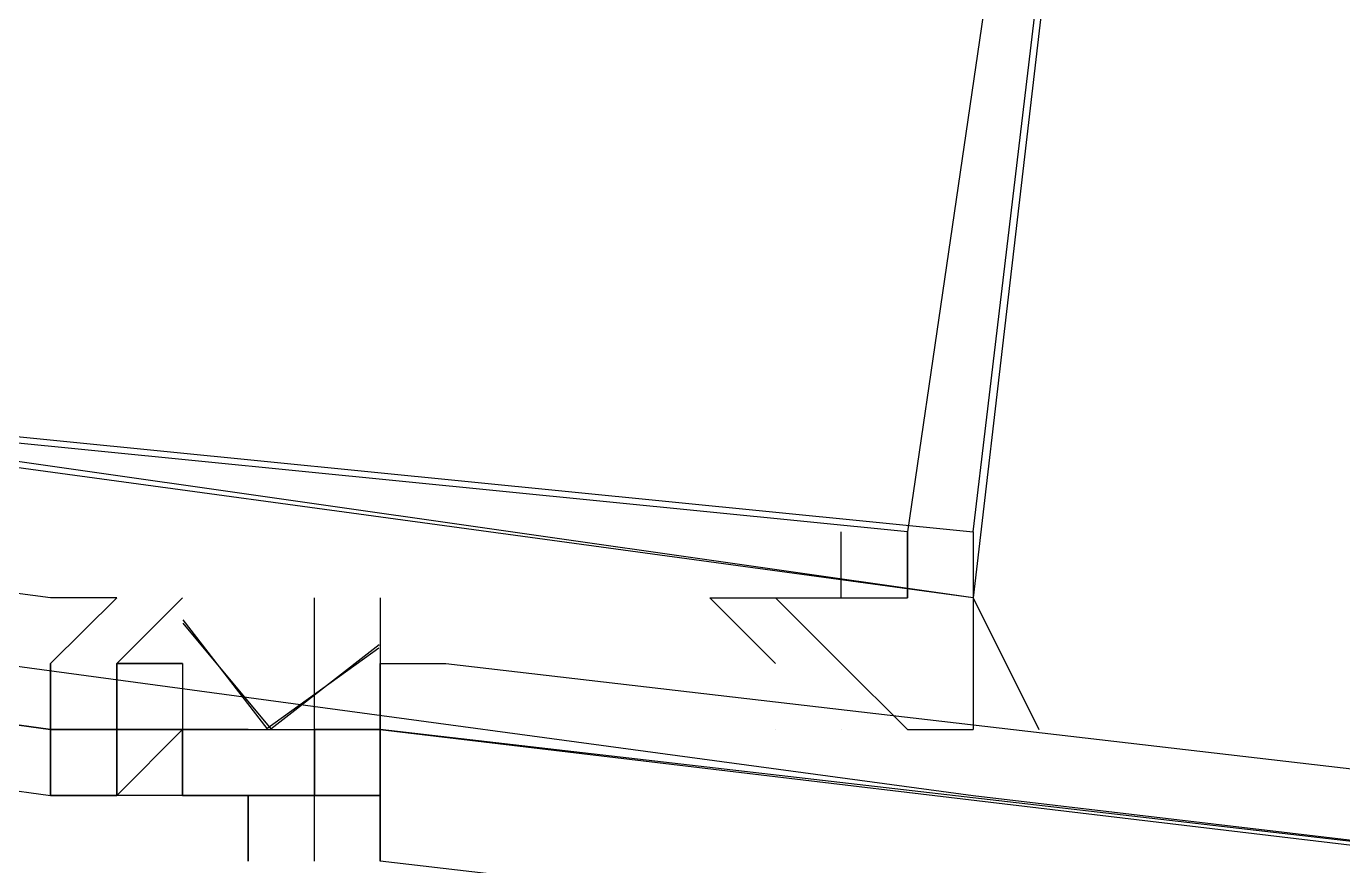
# Model space of a CAD drawing. Header units: feet. Extents: x -84 to 198, y -22 to 181.
# Drawn here: x 52.0084 to 52.2748, y 16.7902 to 16.9601 of the extents above; entities that cross this region are included whole.
import ezdxf

# ---------------------------------------------------------------- set-up
doc = ezdxf.new("R2010")
doc.units = ezdxf.units.FT
doc.layers.add('A-LINEA', color=7, linetype='CONTINUOUS')

msp = doc.modelspace()

# ---------------------------------------------------------------- linework, layer by layer
at = {"layer": 'A-LINEA'}
for p, q in [((52.0267, 16.8444), (52.0267, 16.8444)), ((52.0267, 16.8444), (52.0267, 16.8444)), ((52.0267, 16.8444), (52.0267, 16.8444)), ((52.0267, 16.8444), (52.0267, 16.8444)), ((52.0267, 16.8444), (52.0267, 16.8444)), ((52.0267, 16.8444), (52.0267, 16.8444)), ((52.0267, 16.8444), (52.0267, 16.8444)), ((52.0267, 16.8444), (52.0267, 16.8444)), ((52.0267, 16.8444), (52.0267, 16.8444)), ((52.0267, 16.8444), (52.0267, 16.8444)), ((52.08, 16.8444), (52.08, 16.8444)), ((52.08, 16.8444), (52.08, 16.8444)), ((52.1867, 16.8444), (52.1867, 16.8444)), ((52.1867, 16.8444), (52.1867, 16.8444)), ((52.0133, 16.8311), (52.0133, 16.8311)), ((52.0133, 16.8311), (52.0133, 16.8311)), ((52.0267, 16.8311), (52.0267, 16.8311)), ((52.0267, 16.8311), (52.0267, 16.8178)), ((52.0267, 16.8311), (52.0267, 16.8311)), ((52.0267, 16.8311), (52.0267, 16.8311)), ((52.0267, 16.8311), (52.0267, 16.8311)), ((52.0267, 16.8311), (52.0267, 16.8311)), ((52.0267, 16.8311), (52.0267, 16.8311)), ((52.0267, 16.8311), (52.0267, 16.8311)), ((52.0267, 16.8311), (52.0267, 16.8311)), ((52.0267, 16.8311), (52.0267, 16.8311)), ((52.0267, 16.8311), (52.0267, 16.8311)), ((52.0267, 16.8311), (52.0267, 16.8311)), ((52.0267, 16.8311), (52.0267, 16.8311)), ((52.0267, 16.8178), (52.0267, 16.8311)), ((52.0267, 16.8311), (52.04, 16.8311)), ((52.0267, 16.8311), (52.04, 16.8311)), ((52.0267, 16.8311), (52.04, 16.8311)), ((52.04, 16.8311), (52.0267, 16.8311)), ((52.0267, 16.8311), (52.0267, 16.8311)), ((52.0267, 16.8311), (52.0267, 16.8178)), ((52.0267, 16.8311), (52.0267, 16.8311)), ((52.0267, 16.8311), (52.0267, 16.8311)), ((52.0267, 16.8311), (52.0267, 16.8311)), ((52.0267, 16.8311), (52.0267, 16.8311)), ((52.0267, 16.8311), (52.0267, 16.8311)), ((52.0267, 16.8311), (52.0267, 16.8311)), ((52.0267, 16.8311), (52.0267, 16.8311)), ((52.0267, 16.8311), (52.0267, 16.8311)), ((52.0267, 16.8311), (52.0267, 16.8311)), ((52.0267, 16.8311), (52.0267, 16.8311)), ((52.0267, 16.8311), (52.0267, 16.8311)), ((52.0267, 16.8178), (52.0267, 16.8311)), ((52.0267, 16.8311), (52.04, 16.8311)), ((52.0267, 16.8311), (52.04, 16.8311)), ((52.0267, 16.8311), (52.04, 16.8311)), ((52.04, 16.8311), (52.0267, 16.8311)), ((52.04, 16.8311), (52.04, 16.8178)), ((52.04, 16.8311), (52.04, 16.8311)), ((52.04, 16.8311), (52.04, 16.8311)), ((52.04, 16.8311), (52.04, 16.8311)), ((52.04, 16.8311), (52.04, 16.8311)), ((52.04, 16.8311), (52.04, 16.8311)), ((52.04, 16.8311), (52.04, 16.8311)), ((52.04, 16.8311), (52.04, 16.8178)), ((52.04, 16.8311), (52.04, 16.8311)), ((52.04, 16.8311), (52.04, 16.8311)), ((52.04, 16.8311), (52.04, 16.8311)), ((52.04, 16.8311), (52.04, 16.8311)), ((52.04, 16.8311), (52.04, 16.8311)), ((52.04, 16.8311), (52.04, 16.8311)), ((52.04, 16.8311), (52.04, 16.8311)), ((52.04, 16.8311), (52.04, 16.8178)), ((52.04, 16.8311), (52.04, 16.8311)), ((52.04, 16.8311), (52.04, 16.8311)), ((52.04, 16.8311), (52.04, 16.8311)), ((52.04, 16.8311), (52.04, 16.8311)), ((52.04, 16.8311), (52.04, 16.8311)), ((52.04, 16.8311), (52.04, 16.8311)), ((52.04, 16.8311), (52.04, 16.8178)), ((52.04, 16.8311), (52.04, 16.8311)), ((52.04, 16.8311), (52.04, 16.8311)), ((52.04, 16.8311), (52.04, 16.8311)), ((52.04, 16.8311), (52.04, 16.8311)), ((52.04, 16.8311), (52.04, 16.8311)), ((52.04, 16.8311), (52.04, 16.8311)), ((52.04, 16.8311), (52.04, 16.8311)), ((52.0667, 16.8311), (52.0667, 16.8311)), ((52.0667, 16.8311), (52.0667, 16.8311)), ((52.0667, 16.8311), (52.0667, 16.8311)), ((52.0667, 16.8311), (52.0667, 16.8311)), ((52.0667, 16.8311), (52.0667, 16.8311)), ((52.0667, 16.8311), (52.0667, 16.8311)), ((52.0667, 16.8311), (52.0667, 16.8311)), ((52.0667, 16.8311), (52.0667, 16.8311)), ((52.0667, 16.8311), (52.0667, 16.8311)), ((52.0667, 16.8311), (52.0667, 16.8311)), ((52.0667, 16.8311), (52.0667, 16.8311)), ((52.0667, 16.8311), (52.0667, 16.8311)), ((52.0667, 16.8311), (52.0667, 16.8311)), ((52.0667, 16.8311), (52.0667, 16.8311)), ((52.0667, 16.8311), (52.0667, 16.8311)), ((52.0667, 16.8311), (52.0667, 16.8311)), ((52.0667, 16.8311), (52.0667, 16.8311)), ((52.0667, 16.8311), (52.0667, 16.8311)), ((52.0667, 16.8311), (52.0667, 16.8311)), ((52.0667, 16.8311), (52.0667, 16.8311)), ((52.0667, 16.8311), (52.0667, 16.8311)), ((52.0667, 16.8311), (52.0667, 16.8311)), ((52.0667, 16.8311), (52.0667, 16.8311)), ((52.0667, 16.8311), (52.0667, 16.8311)), ((52.0667, 16.8311), (52.0667, 16.8311)), ((52.0667, 16.8311), (52.0667, 16.8311)), ((52.0667, 16.8311), (52.0667, 16.8311)), ((52.0667, 16.8311), (52.0667, 16.8311)), ((52.08, 16.8311), (52.08, 16.8311)), ((52.08, 16.8311), (52.08, 16.8311)), ((52.08, 16.8311), (52.08, 16.8311)), ((52.08, 16.8311), (52.08, 16.8311)), ((52.08, 16.8311), (52.08, 16.8311)), ((52.08, 16.8311), (52.08, 16.8311)), ((52.08, 16.8311), (52.08, 16.8311)), ((52.08, 16.8311), (52.08, 16.8311)), ((52.08, 16.8311), (52.08, 16.8311)), ((52.08, 16.8311), (52.08, 16.8311)), ((52.08, 16.8311), (52.08, 16.8311)), ((52.08, 16.8311), (52.08, 16.8311)), ((52.08, 16.8311), (52.08, 16.8311)), ((52.08, 16.8311), (52.08, 16.8311)), ((52.08, 16.8311), (52.08, 16.8311)), ((52.08, 16.8311), (52.08, 16.8311)), ((52.08, 16.8311), (52.08, 16.8311)), ((52.08, 16.8311), (52.08, 16.8311)), ((52.08, 16.8311), (52.08, 16.8311)), ((52.08, 16.8311), (52.08, 16.8311)), ((52.08, 16.8311), (52.08, 16.8311)), ((52.08, 16.8311), (52.08, 16.8311)), ((52.0267, 16.8178), (52.0133, 16.8178)), ((52.0133, 16.8178), (52.0133, 16.8178)), ((52.0133, 16.8178), (52.0133, 16.8178)), ((52.0133, 16.8178), (52.0133, 16.8044)), ((52.0133, 16.8044), (52.0133, 16.8178)), ((52.0133, 16.8178), (52.0133, 16.8178)), ((52.0267, 16.8178), (52.0133, 16.8178)), ((52.0133, 16.8178), (52.0133, 16.8178)), ((52.0133, 16.8178), (52.0133, 16.8178)), ((52.0133, 16.8178), (52.0133, 16.8044)), ((52.0133, 16.8044), (52.0133, 16.8178)), ((52.0133, 16.8178), (52.0133, 16.8178)), ((52.0267, 16.8178), (52.0267, 16.8178)), ((52.04, 16.8178), (52.0267, 16.8178)), ((52.0267, 16.8178), (52.0267, 16.8178)), ((52.0267, 16.8178), (52.0267, 16.8178)), ((52.0267, 16.8178), (52.0267, 16.8178)), ((52.0267, 16.8178), (52.04, 16.8178)), ((52.0267, 16.8178), (52.0267, 16.8178)), ((52.04, 16.8178), (52.0267, 16.8178)), ((52.0267, 16.8178), (52.0267, 16.8178)), ((52.0267, 16.8178), (52.0267, 16.8178)), ((52.0267, 16.8178), (52.0267, 16.8044)), ((52.0267, 16.8178), (52.0267, 16.8178)), ((52.0267, 16.8178), (52.0267, 16.8178)), ((52.0267, 16.8178), (52.0267, 16.8044)), ((52.0267, 16.8178), (52.0267, 16.8178)), ((52.0267, 16.8178), (52.0267, 16.8178)), ((52.0267, 16.8178), (52.0267, 16.8178)), ((52.0267, 16.8178), (52.0267, 16.8178)), ((52.0267, 16.8178), (52.0267, 16.8178)), ((52.0267, 16.8178), (52.0267, 16.8178)), ((52.0267, 16.8178), (52.0267, 16.8178)), ((52.0267, 16.8178), (52.0267, 16.8178)), ((52.0267, 16.8178), (52.0267, 16.8178)), ((52.0267, 16.8178), (52.0267, 16.8178)), ((52.0267, 16.8178), (52.0267, 16.8178)), ((52.0267, 16.8178), (52.0267, 16.8178)), ((52.0267, 16.8178), (52.0267, 16.8178)), ((52.0267, 16.8178), (52.0267, 16.8178)), ((52.0267, 16.8178), (52.04, 16.8178)), ((52.0267, 16.8178), (52.04, 16.8178)), ((52.0267, 16.8178), (52.0267, 16.8178)), ((52.0267, 16.8178), (52.0267, 16.8178)), ((52.0267, 16.8178), (52.0267, 16.8178)), ((52.0267, 16.8178), (52.0267, 16.8178)), ((52.0267, 16.8178), (52.0267, 16.8178)), ((52.0267, 16.8178), (52.0267, 16.8178)), ((52.0267, 16.8178), (52.0267, 16.8178)), ((52.0267, 16.8178), (52.0267, 16.8178)), ((52.0267, 16.8044), (52.04, 16.8178)), ((52.0267, 16.8178), (52.0267, 16.8178)), ((52.0267, 16.8178), (52.0267, 16.8178)), ((52.0267, 16.8178), (52.0267, 16.8178)), ((52.0267, 16.8178), (52.0267, 16.8178)), ((52.04, 16.8178), (52.0267, 16.8178)), ((52.04, 16.8178), (52.0267, 16.8178)), ((52.0267, 16.8178), (52.0267, 16.8178)), ((52.04, 16.8178), (52.0267, 16.8178)), ((52.0267, 16.8178), (52.0267, 16.8178)), ((52.0267, 16.8178), (52.0267, 16.8178)), ((52.0267, 16.8178), (52.0267, 16.8178)), ((52.0267, 16.8178), (52.04, 16.8178)), ((52.0267, 16.8178), (52.0267, 16.8178)), ((52.04, 16.8178), (52.0267, 16.8178)), ((52.0267, 16.8178), (52.0267, 16.8178)), ((52.0267, 16.8178), (52.0267, 16.8178)), ((52.0267, 16.8178), (52.0267, 16.8044)), ((52.0267, 16.8178), (52.0267, 16.8178)), ((52.0267, 16.8178), (52.0267, 16.8178)), ((52.0267, 16.8178), (52.0267, 16.8044)), ((52.0267, 16.8178), (52.0267, 16.8178)), ((52.0267, 16.8178), (52.0267, 16.8178)), ((52.0267, 16.8178), (52.0267, 16.8178)), ((52.0267, 16.8178), (52.0267, 16.8178)), ((52.0267, 16.8178), (52.0267, 16.8178)), ((52.0267, 16.8178), (52.0267, 16.8178)), ((52.0267, 16.8178), (52.0267, 16.8178)), ((52.0267, 16.8178), (52.0267, 16.8178)), ((52.0267, 16.8178), (52.0267, 16.8178)), ((52.0267, 16.8178), (52.0267, 16.8178)), ((52.0267, 16.8178), (52.0267, 16.8178)), ((52.0267, 16.8178), (52.0267, 16.8178)), ((52.0267, 16.8178), (52.0267, 16.8178)), ((52.0267, 16.8178), (52.0267, 16.8178)), ((52.0267, 16.8178), (52.04, 16.8178)), ((52.0267, 16.8178), (52.04, 16.8178)), ((52.0267, 16.8178), (52.0267, 16.8178)), ((52.0267, 16.8178), (52.0267, 16.8178)), ((52.0267, 16.8178), (52.0267, 16.8178)), ((52.0267, 16.8178), (52.0267, 16.8178)), ((52.0267, 16.8178), (52.0267, 16.8178)), ((52.0267, 16.8178), (52.0267, 16.8178)), ((52.0267, 16.8178), (52.0267, 16.8178)), ((52.0267, 16.8178), (52.0267, 16.8178)), ((52.0267, 16.8044), (52.04, 16.8178)), ((52.0267, 16.8178), (52.0267, 16.8178)), ((52.0267, 16.8178), (52.0267, 16.8178)), ((52.0267, 16.8178), (52.0267, 16.8178)), ((52.0267, 16.8178), (52.0267, 16.8178)), ((52.04, 16.8178), (52.0267, 16.8178)), ((52.04, 16.8178), (52.0267, 16.8178)), ((52.04, 16.8178), (52.04, 16.8178)), ((52.04, 16.8178), (52.04, 16.8178)), ((52.04, 16.8178), (52.04, 16.8178)), ((52.04, 16.8178), (52.04, 16.8178)), ((52.04, 16.8178), (52.04, 16.8178)), ((52.04, 16.8178), (52.04, 16.8178)), ((52.04, 16.8178), (52.04, 16.8178)), ((52.04, 16.8178), (52.04, 16.8178)), ((52.04, 16.8178), (52.04, 16.8178)), ((52.04, 16.8178), (52.04, 16.8178)), ((52.04, 16.8178), (52.04, 16.8178)), ((52.04, 16.8178), (52.04, 16.8178)), ((52.04, 16.8178), (52.04, 16.8178)), ((52.04, 16.8178), (52.04, 16.8178)), ((52.04, 16.8178), (52.04, 16.8178)), ((52.04, 16.8178), (52.04, 16.8178)), ((52.04, 16.8178), (52.04, 16.8178)), ((52.04, 16.8178), (52.04, 16.8178)), ((52.04, 16.8178), (52.04, 16.8178)), ((52.04, 16.8044), (52.04, 16.8178)), ((52.04, 16.8178), (52.04, 16.8178)), ((52.04, 16.8044), (52.04, 16.8178)), ((52.04, 16.8178), (52.04, 16.8044)), ((52.04, 16.8178), (52.04, 16.8178)), ((52.04, 16.8178), (52.0533, 16.8178)), ((52.04, 16.8178), (52.04, 16.8178)), ((52.04, 16.8178), (52.0533, 16.8178)), ((52.04, 16.8178), (52.04, 16.8178)), ((52.04, 16.8178), (52.04, 16.8178)), ((52.04, 16.8178), (52.04, 16.8044)), ((52.04, 16.8178), (52.04, 16.8178)), ((52.04, 16.8178), (52.04, 16.8178)), ((52.04, 16.8178), (52.04, 16.8178)), ((52.04, 16.8178), (52.0533, 16.8178)), ((52.04, 16.8178), (52.04, 16.8178)), ((52.04, 16.8178), (52.04, 16.8044)), ((52.04, 16.8178), (52.04, 16.8178)), ((52.04, 16.8178), (52.04, 16.8178)), ((52.04, 16.8178), (52.04, 16.8044)), ((52.04, 16.8178), (52.04, 16.8178)), ((52.04, 16.8178), (52.04, 16.8178)), ((52.04, 16.8178), (52.04, 16.8178)), ((52.04, 16.8178), (52.04, 16.8178)), ((52.04, 16.8178), (52.04, 16.8178)), ((52.04, 16.8178), (52.04, 16.8178)), ((52.04, 16.8178), (52.04, 16.8178)), ((52.04, 16.8178), (52.04, 16.8178)), ((52.04, 16.8178), (52.04, 16.8178)), ((52.04, 16.8178), (52.04, 16.8178)), ((52.04, 16.8178), (52.04, 16.8178)), ((52.04, 16.8178), (52.04, 16.8178)), ((52.04, 16.8178), (52.04, 16.8178)), ((52.04, 16.8178), (52.04, 16.8178)), ((52.04, 16.8178), (52.04, 16.8178)), ((52.04, 16.8178), (52.04, 16.8178)), ((52.04, 16.8178), (52.04, 16.8178)), ((52.04, 16.8178), (52.04, 16.8178)), ((52.04, 16.8178), (52.04, 16.8178)), ((52.04, 16.8178), (52.04, 16.8178)), ((52.04, 16.8178), (52.04, 16.8178)), ((52.04, 16.8178), (52.04, 16.8178)), ((52.04, 16.8178), (52.04, 16.8178)), ((52.04, 16.8178), (52.04, 16.8178)), ((52.04, 16.8178), (52.04, 16.8178)), ((52.04, 16.8178), (52.04, 16.8178)), ((52.04, 16.8178), (52.04, 16.8178)), ((52.04, 16.8178), (52.04, 16.8178)), ((52.04, 16.8044), (52.04, 16.8178)), ((52.04, 16.8178), (52.04, 16.8178)), ((52.04, 16.8044), (52.04, 16.8178)), ((52.04, 16.8178), (52.04, 16.8044)), ((52.04, 16.8178), (52.04, 16.8178)), ((52.04, 16.8178), (52.0533, 16.8178)), ((52.04, 16.8178), (52.04, 16.8178)), ((52.04, 16.8178), (52.0533, 16.8178)), ((52.04, 16.8178), (52.04, 16.8178)), ((52.04, 16.8178), (52.04, 16.8178)), ((52.04, 16.8178), (52.04, 16.8044)), ((52.04, 16.8178), (52.04, 16.8178)), ((52.04, 16.8178), (52.04, 16.8178)), ((52.04, 16.8178), (52.04, 16.8178)), ((52.04, 16.8178), (52.0533, 16.8178)), ((52.04, 16.8178), (52.04, 16.8178)), ((52.04, 16.8178), (52.04, 16.8044)), ((52.04, 16.8178), (52.04, 16.8178)), ((52.04, 16.8178), (52.04, 16.8178)), ((52.04, 16.8178), (52.04, 16.8044)), ((52.04, 16.8178), (52.04, 16.8178)), ((52.04, 16.8178), (52.04, 16.8178)), ((52.04, 16.8178), (52.04, 16.8178)), ((52.04, 16.8178), (52.04, 16.8178)), ((52.04, 16.8178), (52.04, 16.8178)), ((52.04, 16.8178), (52.04, 16.8178)), ((52.04, 16.8178), (52.04, 16.8178)), ((52.04, 16.8178), (52.04, 16.8178)), ((52.04, 16.8178), (52.04, 16.8178)), ((52.0533, 16.8178), (52.0533, 16.8178)), ((52.0533, 16.8178), (52.0533, 16.8178)), ((52.0533, 16.8178), (52.0533, 16.8178)), ((52.0533, 16.8178), (52.0533, 16.8178)), ((52.0533, 16.8178), (52.0533, 16.8178)), ((52.0533, 16.8178), (52.0533, 16.8178)), ((52.0533, 16.8178), (52.0533, 16.8178)), ((52.0533, 16.8178), (52.0533, 16.8178)), ((52.0533, 16.8178), (52.0533, 16.8178)), ((52.0533, 16.8178), (52.0533, 16.8178)), ((52.0533, 16.8178), (52.0533, 16.8178)), ((52.0533, 16.8178), (52.0533, 16.8178)), ((52.0533, 16.8178), (52.0533, 16.8178)), ((52.0533, 16.8178), (52.0533, 16.8178)), ((52.0533, 16.8178), (52.0533, 16.8178)), ((52.0533, 16.8178), (52.0533, 16.8178)), ((52.0533, 16.8178), (52.0533, 16.8178)), ((52.0533, 16.8178), (52.0533, 16.8178)), ((52.0533, 16.8178), (52.0533, 16.8178)), ((52.0533, 16.8178), (52.0533, 16.8178)), ((52.0533, 16.8178), (52.0667, 16.8178)), ((52.0533, 16.8178), (52.0533, 16.8178)), ((52.0533, 16.8178), (52.0533, 16.8178)), ((52.0533, 16.8178), (52.0533, 16.8178)), ((52.0533, 16.8178), (52.0533, 16.8178)), ((52.0533, 16.8178), (52.0533, 16.8178)), ((52.0533, 16.8178), (52.0533, 16.8178)), ((52.0533, 16.8178), (52.0533, 16.8178)), ((52.0533, 16.8178), (52.0533, 16.8178)), ((52.0533, 16.8178), (52.0533, 16.8178)), ((52.0533, 16.8178), (52.0533, 16.8178)), ((52.0533, 16.8178), (52.0533, 16.8178)), ((52.0533, 16.8178), (52.0533, 16.8178)), ((52.0533, 16.8178), (52.0667, 16.8178)), ((52.0533, 16.8178), (52.0533, 16.8178)), ((52.0533, 16.8178), (52.0533, 16.8178)), ((52.0533, 16.8178), (52.0533, 16.8178)), ((52.0533, 16.8178), (52.0533, 16.8178)), ((52.0533, 16.8178), (52.0533, 16.8178)), ((52.0533, 16.8178), (52.0533, 16.8178)), ((52.0533, 16.8178), (52.0533, 16.8178)), ((52.0533, 16.8178), (52.0533, 16.8178)), ((52.0533, 16.8178), (52.0533, 16.8178)), ((52.0533, 16.8178), (52.0533, 16.8178)), ((52.0533, 16.8178), (52.0533, 16.8178)), ((52.0533, 16.8178), (52.0533, 16.8178)), ((52.0533, 16.8178), (52.0533, 16.8178)), ((52.0533, 16.8178), (52.0533, 16.8178)), ((52.0533, 16.8178), (52.0533, 16.8178)), ((52.0533, 16.8178), (52.0533, 16.8178)), ((52.0533, 16.8178), (52.0533, 16.8178)), ((52.0533, 16.8178), (52.0533, 16.8178)), ((52.0533, 16.8178), (52.0533, 16.8178)), ((52.0533, 16.8178), (52.0533, 16.8178)), ((52.0533, 16.8178), (52.0533, 16.8178)), ((52.0533, 16.8178), (52.0533, 16.8178)), ((52.0533, 16.8178), (52.0533, 16.8178)), ((52.0533, 16.8178), (52.0533, 16.8178)), ((52.0533, 16.8178), (52.0533, 16.8178)), ((52.0533, 16.8178), (52.0533, 16.8178)), ((52.0533, 16.8178), (52.0533, 16.8178)), ((52.0533, 16.8178), (52.0533, 16.8178)), ((52.0533, 16.8178), (52.0533, 16.8178)), ((52.0533, 16.8178), (52.0533, 16.8178)), ((52.0533, 16.8178), (52.0533, 16.8178)), ((52.0533, 16.8178), (52.0533, 16.8178)), ((52.0533, 16.8178), (52.0533, 16.8178)), ((52.0533, 16.8178), (52.0533, 16.8178)), ((52.0533, 16.8178), (52.0667, 16.8178)), ((52.0533, 16.8178), (52.0533, 16.8178)), ((52.0533, 16.8178), (52.0533, 16.8178)), ((52.0533, 16.8178), (52.0533, 16.8178)), ((52.0533, 16.8178), (52.0533, 16.8178)), ((52.0533, 16.8178), (52.0533, 16.8178)), ((52.0533, 16.8178), (52.0533, 16.8178)), ((52.0533, 16.8178), (52.0533, 16.8178)), ((52.0533, 16.8178), (52.0533, 16.8178)), ((52.0533, 16.8178), (52.0533, 16.8178)), ((52.0533, 16.8178), (52.0533, 16.8178)), ((52.0533, 16.8178), (52.0533, 16.8178)), ((52.0533, 16.8178), (52.0533, 16.8178)), ((52.0533, 16.8178), (52.0667, 16.8178)), ((52.0533, 16.8178), (52.0533, 16.8178)), ((52.0533, 16.8178), (52.0533, 16.8178)), ((52.0533, 16.8178), (52.0533, 16.8178)), ((52.0533, 16.8178), (52.0533, 16.8178)), ((52.0533, 16.8178), (52.0533, 16.8178)), ((52.0533, 16.8178), (52.0533, 16.8178)), ((52.0533, 16.8178), (52.0533, 16.8178)), ((52.0533, 16.8178), (52.0533, 16.8178)), ((52.0533, 16.8178), (52.0533, 16.8178)), ((52.0533, 16.8178), (52.0533, 16.8178)), ((52.0533, 16.8178), (52.0533, 16.8178)), ((52.0533, 16.8178), (52.0533, 16.8178)), ((52.0533, 16.8178), (52.0533, 16.8178)), ((52.0533, 16.8178), (52.0533, 16.8178)), ((52.0667, 16.8178), (52.0667, 16.8178)), ((52.0667, 16.8178), (52.0667, 16.8178)), ((52.0667, 16.8178), (52.0667, 16.8178)), ((52.0667, 16.8178), (52.0667, 16.8178)), ((52.0667, 16.8178), (52.0667, 16.8178)), ((52.0667, 16.8178), (52.0667, 16.8178)), ((52.0667, 16.8178), (52.0667, 16.8178)), ((52.0667, 16.8178), (52.0667, 16.8178)), ((52.0667, 16.8178), (52.0667, 16.8044)), ((52.0667, 16.8178), (52.0667, 16.8178)), ((52.0667, 16.8178), (52.0667, 16.8178)), ((52.0667, 16.8178), (52.0667, 16.8178)), ((52.0667, 16.8178), (52.0667, 16.8178)), ((52.0667, 16.8178), (52.0667, 16.8178)), ((52.0667, 16.8178), (52.0667, 16.8178)), ((52.0667, 16.8178), (52.0667, 16.8178)), ((52.0667, 16.8178), (52.0667, 16.8178)), ((52.0667, 16.8178), (52.0667, 16.8178)), ((52.0667, 16.8178), (52.0667, 16.8178)), ((52.0667, 16.8178), (52.0667, 16.8178)), ((52.0667, 16.8178), (52.0667, 16.8178)), ((52.0667, 16.8178), (52.0667, 16.8178)), ((52.0667, 16.8178), (52.0667, 16.8178)), ((52.0667, 16.8178), (52.0667, 16.8178)), ((52.0667, 16.8178), (52.0667, 16.8178)), ((52.0667, 16.8178), (52.08, 16.8178)), ((52.0667, 16.8178), (52.0667, 16.8178)), ((52.0667, 16.8178), (52.0667, 16.8178)), ((52.0667, 16.8178), (52.0667, 16.8178)), ((52.0667, 16.8178), (52.0667, 16.8178)), ((52.0667, 16.8178), (52.0667, 16.8044)), ((52.0667, 16.8178), (52.0667, 16.8178)), ((52.0667, 16.8178), (52.0667, 16.8178)), ((52.0667, 16.8178), (52.0667, 16.8178)), ((52.0667, 16.8178), (52.0667, 16.8178)), ((52.0667, 16.8178), (52.0667, 16.8178)), ((52.0667, 16.8178), (52.0667, 16.8178)), ((52.0667, 16.8178), (52.0667, 16.8178)), ((52.0667, 16.8178), (52.0667, 16.8178)), ((52.0667, 16.8178), (52.0667, 16.8044)), ((52.0667, 16.8178), (52.0667, 16.8044)), ((52.0667, 16.8044), (52.0667, 16.8178)), ((52.0667, 16.8178), (52.0667, 16.8178)), ((52.0667, 16.8178), (52.0667, 16.8178)), ((52.0667, 16.8178), (52.0667, 16.8178)), ((52.0667, 16.8044), (52.0667, 16.8178)), ((52.0667, 16.8044), (52.0667, 16.8178)), ((52.08, 16.8178), (52.0667, 16.8178)), ((52.0667, 16.8178), (52.0667, 16.8178)), ((52.0667, 16.8178), (52.0667, 16.8178)), ((52.0667, 16.8178), (52.0667, 16.8044)), ((52.0667, 16.8178), (52.0667, 16.8178)), ((52.0667, 16.8178), (52.0667, 16.8178)), ((52.0667, 16.8178), (52.0667, 16.8178)), ((52.0667, 16.8178), (52.0667, 16.8178)), ((52.0667, 16.8178), (52.0667, 16.8178)), ((52.0667, 16.8178), (52.0667, 16.8178)), ((52.0667, 16.8178), (52.0667, 16.8178)), ((52.0667, 16.8178), (52.0667, 16.8178)), ((52.0667, 16.8178), (52.0667, 16.8178)), ((52.0667, 16.8178), (52.0667, 16.8178)), ((52.0667, 16.8178), (52.0667, 16.8044)), ((52.0667, 16.8178), (52.0667, 16.8178)), ((52.0667, 16.8178), (52.0667, 16.8178)), ((52.0667, 16.8178), (52.0667, 16.8178)), ((52.0667, 16.8178), (52.0667, 16.8178)), ((52.0667, 16.8178), (52.0667, 16.8178)), ((52.0667, 16.8178), (52.0667, 16.8178)), ((52.0667, 16.8178), (52.0667, 16.8178)), ((52.0667, 16.8178), (52.0667, 16.8178)), ((52.0667, 16.8178), (52.0667, 16.8178)), ((52.0667, 16.8178), (52.0667, 16.8178)), ((52.0667, 16.8178), (52.0667, 16.8178)), ((52.0667, 16.8178), (52.0667, 16.8178)), ((52.0667, 16.8178), (52.0667, 16.8178)), ((52.0667, 16.8178), (52.0667, 16.8178)), ((52.0667, 16.8178), (52.0667, 16.8178)), ((52.0667, 16.8178), (52.0667, 16.8178)), ((52.0667, 16.8178), (52.08, 16.8178)), ((52.0667, 16.8178), (52.0667, 16.8178)), ((52.0667, 16.8178), (52.0667, 16.8178)), ((52.0667, 16.8178), (52.0667, 16.8178)), ((52.0667, 16.8178), (52.0667, 16.8178)), ((52.0667, 16.8178), (52.0667, 16.8044)), ((52.0667, 16.8178), (52.0667, 16.8178)), ((52.0667, 16.8178), (52.0667, 16.8178)), ((52.0667, 16.8178), (52.0667, 16.8178)), ((52.0667, 16.8178), (52.0667, 16.8178)), ((52.0667, 16.8178), (52.0667, 16.8178)), ((52.0667, 16.8178), (52.0667, 16.8178)), ((52.0667, 16.8178), (52.0667, 16.8178)), ((52.0667, 16.8178), (52.0667, 16.8178)), ((52.0667, 16.8178), (52.0667, 16.8044)), ((52.0667, 16.8178), (52.0667, 16.8044)), ((52.0667, 16.8044), (52.0667, 16.8178)), ((52.0667, 16.8178), (52.0667, 16.8178)), ((52.0667, 16.8178), (52.0667, 16.8178)), ((52.0667, 16.8178), (52.0667, 16.8178)), ((52.0667, 16.8044), (52.0667, 16.8178)), ((52.0667, 16.8044), (52.0667, 16.8178)), ((52.08, 16.8178), (52.0667, 16.8178)), ((52.0667, 16.8178), (52.0667, 16.8178)), ((52.0667, 16.8178), (52.0667, 16.8178)), ((52.0667, 16.8178), (52.0667, 16.8044)), ((52.0667, 16.8178), (52.0667, 16.8178)), ((52.0667, 16.8178), (52.0667, 16.8178)), ((52.08, 16.8178), (52.08, 16.8044)), ((52.08, 16.8178), (52.08, 16.8178)), ((52.08, 16.8178), (52.08, 16.8044)), ((52.08, 16.8178), (52.08, 16.8178)), ((52.08, 16.8178), (52.08, 16.8178)), ((52.08, 16.8178), (52.08, 16.8178)), ((52.08, 16.8178), (52.08, 16.8178)), ((52.08, 16.8178), (52.08, 16.8178)), ((52.08, 16.8178), (52.08, 16.8178)), ((52.08, 16.8178), (52.08, 16.8178)), ((52.08, 16.8178), (52.08, 16.8178)), ((52.08, 16.8178), (52.08, 16.8178)), ((52.08, 16.8178), (52.08, 16.8044)), ((52.08, 16.8178), (52.08, 16.8178)), ((52.08, 16.8178), (52.08, 16.8044)), ((52.08, 16.8178), (52.08, 16.8178)), ((52.08, 16.8178), (52.08, 16.8178)), ((52.08, 16.8178), (52.08, 16.8178)), ((52.08, 16.8178), (52.08, 16.8178)), ((52.08, 16.8178), (52.08, 16.8178)), ((52.08, 16.8178), (52.08, 16.8178)), ((52.08, 16.8178), (52.08, 16.8178)), ((52.08, 16.8178), (52.08, 16.8178)), ((52.08, 16.8178), (52.08, 16.8178)), ((52.16, 16.8178), (52.16, 16.8178)), ((52.16, 16.8178), (52.16, 16.8178)), ((52.1733, 16.8178), (52.1733, 16.8178)), ((52.1733, 16.8178), (52.1733, 16.8178)), ((52.0133, 16.8044), (52.0133, 16.8044)), ((52.0133, 16.8044), (52.0133, 16.8044)), ((52.0133, 16.8044), (52.0133, 16.8044)), ((52.0267, 16.8044), (52.0133, 16.8044)), ((52.0133, 16.8044), (52.0133, 16.8044)), ((52.0133, 16.8044), (52.0133, 16.8044)), ((52.0267, 16.8044), (52.0133, 16.8044)), ((52.0133, 16.8044), (52.0133, 16.8044)), ((52.0133, 16.8044), (52.0133, 16.8044)), ((52.0267, 16.8044), (52.0133, 16.8044)), ((52.0133, 16.8044), (52.0133, 16.8044)), ((52.0133, 16.8044), (52.0133, 16.8044)), ((52.0133, 16.8044), (52.0133, 16.8044)), ((52.0133, 16.8044), (52.0267, 16.8044)), ((52.0133, 16.8044), (52.0133, 16.8044)), ((52.0133, 16.8044), (52.0133, 16.8044)), ((52.0133, 16.8044), (52.0133, 16.8044)), ((52.0267, 16.8044), (52.0133, 16.8044)), ((52.0133, 16.8044), (52.0133, 16.8044)), ((52.0133, 16.8044), (52.0133, 16.8044)), ((52.0267, 16.8044), (52.0133, 16.8044)), ((52.0133, 16.8044), (52.0133, 16.8044)), ((52.0133, 16.8044), (52.0133, 16.8044)), ((52.0267, 16.8044), (52.0133, 16.8044)), ((52.0133, 16.8044), (52.0133, 16.8044)), ((52.0133, 16.8044), (52.0133, 16.8044)), ((52.0133, 16.8044), (52.0133, 16.8044)), ((52.0133, 16.8044), (52.0267, 16.8044)), ((52.0267, 16.8044), (52.0267, 16.8044)), ((52.0267, 16.8044), (52.0267, 16.8044)), ((52.04, 16.8044), (52.0267, 16.8044)), ((52.0267, 16.8044), (52.0267, 16.8044)), ((52.0267, 16.8044), (52.0267, 16.8044)), ((52.0267, 16.8044), (52.0267, 16.8044)), ((52.0267, 16.8044), (52.0267, 16.8044)), ((52.0267, 16.8044), (52.0267, 16.8044)), ((52.0267, 16.8044), (52.0267, 16.8044)), ((52.0267, 16.8044), (52.0267, 16.8044)), ((52.0267, 16.8044), (52.0267, 16.8044)), ((52.0267, 16.8044), (52.0267, 16.8044)), ((52.0267, 16.8044), (52.0267, 16.8044)), ((52.0267, 16.8044), (52.0267, 16.8044)), ((52.0267, 16.8044), (52.0267, 16.8044)), ((52.0267, 16.8044), (52.0267, 16.8044)), ((52.0267, 16.8044), (52.0267, 16.8044)), ((52.0267, 16.8044), (52.0267, 16.8044)), ((52.0267, 16.8044), (52.0267, 16.8044)), ((52.04, 16.8044), (52.0267, 16.8044)), ((52.0267, 16.8044), (52.0267, 16.8044)), ((52.0267, 16.8044), (52.0267, 16.8044)), ((52.0267, 16.8044), (52.0267, 16.8044)), ((52.0267, 16.8044), (52.0267, 16.8044)), ((52.0267, 16.8044), (52.0267, 16.8044)), ((52.0267, 16.8044), (52.0267, 16.8044)), ((52.0267, 16.8044), (52.0267, 16.8044)), ((52.0267, 16.8044), (52.0267, 16.8044)), ((52.0267, 16.8044), (52.0267, 16.8044)), ((52.0267, 16.8044), (52.0267, 16.8044)), ((52.0267, 16.8044), (52.0267, 16.8044)), ((52.0267, 16.8044), (52.0267, 16.8044)), ((52.0267, 16.8044), (52.0267, 16.8044)), ((52.0267, 16.8044), (52.0267, 16.8044)), ((52.04, 16.8044), (52.04, 16.8044)), ((52.04, 16.8044), (52.04, 16.8044)), ((52.04, 16.8044), (52.04, 16.8044)), ((52.04, 16.8044), (52.04, 16.8044)), ((52.04, 16.8044), (52.04, 16.8044)), ((52.04, 16.8044), (52.04, 16.8044)), ((52.04, 16.8044), (52.04, 16.8044)), ((52.04, 16.8044), (52.04, 16.8044)), ((52.04, 16.8044), (52.04, 16.8044)), ((52.04, 16.8044), (52.04, 16.8044)), ((52.04, 16.8044), (52.04, 16.8044)), ((52.04, 16.8044), (52.04, 16.8044)), ((52.04, 16.8044), (52.04, 16.8044)), ((52.04, 16.8044), (52.04, 16.8044)), ((52.04, 16.8044), (52.04, 16.8044)), ((52.04, 16.8044), (52.04, 16.8044)), ((52.04, 16.8044), (52.04, 16.8044)), ((52.04, 16.8044), (52.04, 16.8044)), ((52.04, 16.8044), (52.04, 16.8044)), ((52.04, 16.8044), (52.04, 16.8044)), ((52.0533, 16.8044), (52.04, 16.8044)), ((52.04, 16.8044), (52.04, 16.8044)), ((52.04, 16.8044), (52.04, 16.8044)), ((52.04, 16.8044), (52.04, 16.8044)), ((52.04, 16.8044), (52.04, 16.8044)), ((52.04, 16.8044), (52.04, 16.8044)), ((52.04, 16.8044), (52.04, 16.8044)), ((52.04, 16.8044), (52.04, 16.8044)), ((52.04, 16.8044), (52.04, 16.8044)), ((52.04, 16.8044), (52.04, 16.8044)), ((52.04, 16.8044), (52.04, 16.8044)), ((52.04, 16.8044), (52.04, 16.8044)), ((52.04, 16.8044), (52.04, 16.8044)), ((52.04, 16.8044), (52.04, 16.8044)), ((52.04, 16.8044), (52.04, 16.8044)), ((52.04, 16.8044), (52.04, 16.8044)), ((52.04, 16.8044), (52.04, 16.8044)), ((52.04, 16.8044), (52.04, 16.8044)), ((52.04, 16.8044), (52.04, 16.8044)), ((52.04, 16.8044), (52.04, 16.8044)), ((52.04, 16.8044), (52.04, 16.8044)), ((52.04, 16.8044), (52.04, 16.8044)), ((52.04, 16.8044), (52.04, 16.8044)), ((52.04, 16.8044), (52.04, 16.8044)), ((52.04, 16.8044), (52.04, 16.8044)), ((52.04, 16.8044), (52.04, 16.8044)), ((52.04, 16.8044), (52.0533, 16.8044)), ((52.04, 16.8044), (52.04, 16.8044)), ((52.04, 16.8044), (52.04, 16.8044)), ((52.04, 16.8044), (52.04, 16.8044)), ((52.04, 16.8044), (52.04, 16.8044)), ((52.04, 16.8044), (52.04, 16.8044)), ((52.04, 16.8044), (52.04, 16.8044)), ((52.04, 16.8044), (52.04, 16.8044)), ((52.04, 16.8044), (52.04, 16.8044)), ((52.04, 16.8044), (52.04, 16.8044)), ((52.04, 16.8044), (52.04, 16.8044)), ((52.04, 16.8044), (52.04, 16.8044)), ((52.04, 16.8044), (52.04, 16.8044)), ((52.04, 16.8044), (52.04, 16.8044)), ((52.04, 16.8044), (52.04, 16.8044)), ((52.04, 16.8044), (52.04, 16.8044)), ((52.04, 16.8044), (52.04, 16.8044)), ((52.04, 16.8044), (52.04, 16.8044)), ((52.04, 16.8044), (52.04, 16.8044)), ((52.04, 16.8044), (52.04, 16.8044)), ((52.04, 16.8044), (52.04, 16.8044)), ((52.04, 16.8044), (52.04, 16.8044)), ((52.04, 16.8044), (52.04, 16.8044)), ((52.04, 16.8044), (52.04, 16.8044)), ((52.04, 16.8044), (52.04, 16.8044)), ((52.04, 16.8044), (52.04, 16.8044)), ((52.04, 16.8044), (52.04, 16.8044)), ((52.04, 16.8044), (52.04, 16.8044)), ((52.04, 16.8044), (52.04, 16.8044)), ((52.04, 16.8044), (52.04, 16.8044)), ((52.04, 16.8044), (52.04, 16.8044)), ((52.04, 16.8044), (52.04, 16.8044)), ((52.04, 16.8044), (52.04, 16.8044)), ((52.04, 16.8044), (52.04, 16.8044)), ((52.04, 16.8044), (52.04, 16.8044)), ((52.0533, 16.8044), (52.04, 16.8044)), ((52.04, 16.8044), (52.04, 16.8044)), ((52.04, 16.8044), (52.04, 16.8044)), ((52.04, 16.8044), (52.04, 16.8044)), ((52.04, 16.8044), (52.04, 16.8044)), ((52.04, 16.8044), (52.04, 16.8044)), ((52.04, 16.8044), (52.04, 16.8044)), ((52.04, 16.8044), (52.04, 16.8044)), ((52.04, 16.8044), (52.04, 16.8044)), ((52.04, 16.8044), (52.04, 16.8044)), ((52.04, 16.8044), (52.04, 16.8044)), ((52.04, 16.8044), (52.04, 16.8044)), ((52.04, 16.8044), (52.04, 16.8044)), ((52.04, 16.8044), (52.04, 16.8044)), ((52.04, 16.8044), (52.04, 16.8044)), ((52.04, 16.8044), (52.04, 16.8044)), ((52.04, 16.8044), (52.04, 16.8044)), ((52.04, 16.8044), (52.04, 16.8044)), ((52.04, 16.8044), (52.04, 16.8044)), ((52.04, 16.8044), (52.04, 16.8044)), ((52.04, 16.8044), (52.04, 16.8044)), ((52.04, 16.8044), (52.04, 16.8044)), ((52.04, 16.8044), (52.04, 16.8044)), ((52.04, 16.8044), (52.04, 16.8044)), ((52.04, 16.8044), (52.04, 16.8044)), ((52.04, 16.8044), (52.04, 16.8044)), ((52.04, 16.8044), (52.0533, 16.8044)), ((52.04, 16.8044), (52.04, 16.8044)), ((52.04, 16.8044), (52.04, 16.8044)), ((52.04, 16.8044), (52.04, 16.8044)), ((52.04, 16.8044), (52.04, 16.8044)), ((52.04, 16.8044), (52.04, 16.8044)), ((52.04, 16.8044), (52.04, 16.8044)), ((52.04, 16.8044), (52.04, 16.8044)), ((52.04, 16.8044), (52.04, 16.8044)), ((52.04, 16.8044), (52.04, 16.8044)), ((52.04, 16.8044), (52.04, 16.8044)), ((52.04, 16.8044), (52.04, 16.8044)), ((52.04, 16.8044), (52.04, 16.8044)), ((52.04, 16.8044), (52.04, 16.8044)), ((52.04, 16.8044), (52.04, 16.8044)), ((52.0533, 16.8044), (52.0533, 16.8044)), ((52.0533, 16.8044), (52.0533, 16.7911)), ((52.0533, 16.8044), (52.0533, 16.8044)), ((52.0533, 16.8044), (52.0533, 16.8044)), ((52.0533, 16.8044), (52.0533, 16.8044)), ((52.0533, 16.8044), (52.0667, 16.8044)), ((52.0533, 16.8044), (52.0533, 16.8044)), ((52.0533, 16.8044), (52.0533, 16.8044)), ((52.0667, 16.8044), (52.0533, 16.8044)), ((52.0533, 16.8044), (52.0533, 16.8044)), ((52.0533, 16.8044), (52.0533, 16.8044)), ((52.0533, 16.8044), (52.0533, 16.8044)), ((52.0533, 16.8044), (52.0533, 16.8044)), ((52.0533, 16.8044), (52.0533, 16.8044)), ((52.0533, 16.8044), (52.0533, 16.8044)), ((52.0533, 16.8044), (52.0667, 16.8044)), ((52.0533, 16.8044), (52.0533, 16.8044)), ((52.0533, 16.8044), (52.0667, 16.8044)), ((52.0533, 16.8044), (52.0533, 16.8044)), ((52.0533, 16.8044), (52.0533, 16.8044)), ((52.0533, 16.8044), (52.0533, 16.8044)), ((52.0667, 16.8044), (52.0533, 16.8044)), ((52.0533, 16.8044), (52.0533, 16.8044)), ((52.0533, 16.8044), (52.0667, 16.8044)), ((52.0533, 16.8044), (52.0533, 16.8044)), ((52.0533, 16.8044), (52.0533, 16.8044)), ((52.0533, 16.8044), (52.0533, 16.8044)), ((52.0533, 16.8044), (52.0533, 16.8044)), ((52.0533, 16.7911), (52.0533, 16.8044)), ((52.0533, 16.8044), (52.0533, 16.8044)), ((52.0533, 16.8044), (52.0533, 16.8044)), ((52.0533, 16.8044), (52.0533, 16.8044)), ((52.0533, 16.8044), (52.0533, 16.7911)), ((52.0533, 16.8044), (52.0533, 16.8044)), ((52.0533, 16.8044), (52.0667, 16.8044)), ((52.0533, 16.8044), (52.0533, 16.8044)), ((52.0533, 16.8044), (52.0667, 16.8044)), ((52.0533, 16.8044), (52.0533, 16.8044)), ((52.0533, 16.8044), (52.0533, 16.8044)), ((52.0533, 16.8044), (52.0533, 16.8044)), ((52.0533, 16.8044), (52.0533, 16.8044)), ((52.0533, 16.8044), (52.0533, 16.8044)), ((52.0533, 16.8044), (52.0533, 16.8044)), ((52.0533, 16.8044), (52.0533, 16.8044)), ((52.0533, 16.8044), (52.0533, 16.8044)), ((52.0533, 16.8044), (52.0533, 16.8044)), ((52.0533, 16.8044), (52.0533, 16.8044)), ((52.0533, 16.8044), (52.0533, 16.8044)), ((52.0533, 16.8044), (52.0667, 16.8044)), ((52.0533, 16.8044), (52.0533, 16.8044)), ((52.0533, 16.8044), (52.0533, 16.8044)), ((52.0533, 16.8044), (52.0533, 16.8044)), ((52.0533, 16.8044), (52.0533, 16.8044)), ((52.0533, 16.8044), (52.0667, 16.8044)), ((52.0533, 16.8044), (52.0533, 16.8044)), ((52.0533, 16.8044), (52.0533, 16.8044)), ((52.0533, 16.8044), (52.0533, 16.8044)), ((52.0533, 16.8044), (52.0533, 16.8044)), ((52.0533, 16.8044), (52.0533, 16.8044)), ((52.0533, 16.8044), (52.0533, 16.8044)), ((52.0533, 16.8044), (52.0533, 16.8044)), ((52.0533, 16.8044), (52.0533, 16.8044)), ((52.0533, 16.8044), (52.0533, 16.8044)), ((52.0533, 16.8044), (52.0533, 16.8044)), ((52.0533, 16.8044), (52.0533, 16.8044)), ((52.0533, 16.8044), (52.0533, 16.8044)), ((52.0533, 16.8044), (52.0533, 16.8044)), ((52.0533, 16.8044), (52.0533, 16.8044)), ((52.0533, 16.8044), (52.0533, 16.8044)), ((52.0533, 16.8044), (52.0533, 16.8044)), ((52.0533, 16.8044), (52.0533, 16.8044)), ((52.0533, 16.8044), (52.0533, 16.8044)), ((52.0533, 16.8044), (52.0533, 16.8044)), ((52.0533, 16.8044), (52.0533, 16.8044)), ((52.0533, 16.8044), (52.0533, 16.7911)), ((52.0533, 16.8044), (52.0533, 16.8044)), ((52.0533, 16.8044), (52.0533, 16.8044)), ((52.0533, 16.8044), (52.0533, 16.8044)), ((52.0533, 16.8044), (52.0667, 16.8044)), ((52.0533, 16.8044), (52.0533, 16.8044)), ((52.0533, 16.8044), (52.0533, 16.8044)), ((52.0667, 16.8044), (52.0533, 16.8044)), ((52.0533, 16.8044), (52.0533, 16.8044)), ((52.0533, 16.8044), (52.0533, 16.8044)), ((52.0533, 16.8044), (52.0533, 16.8044)), ((52.0533, 16.8044), (52.0533, 16.8044)), ((52.0533, 16.8044), (52.0533, 16.8044)), ((52.0533, 16.8044), (52.0533, 16.8044)), ((52.0533, 16.8044), (52.0667, 16.8044)), ((52.0533, 16.8044), (52.0533, 16.8044)), ((52.0533, 16.8044), (52.0667, 16.8044)), ((52.0533, 16.8044), (52.0533, 16.8044)), ((52.0533, 16.8044), (52.0533, 16.8044)), ((52.0533, 16.8044), (52.0533, 16.8044)), ((52.0667, 16.8044), (52.0533, 16.8044)), ((52.0533, 16.8044), (52.0533, 16.8044)), ((52.0533, 16.8044), (52.0667, 16.8044)), ((52.0533, 16.8044), (52.0533, 16.8044)), ((52.0533, 16.8044), (52.0533, 16.8044)), ((52.0533, 16.8044), (52.0533, 16.8044)), ((52.0533, 16.8044), (52.0533, 16.8044)), ((52.0533, 16.7911), (52.0533, 16.8044)), ((52.0533, 16.8044), (52.0533, 16.8044)), ((52.0533, 16.8044), (52.0533, 16.8044)), ((52.0533, 16.8044), (52.0533, 16.8044)), ((52.0533, 16.8044), (52.0533, 16.7911)), ((52.0533, 16.8044), (52.0533, 16.8044)), ((52.0533, 16.8044), (52.0667, 16.8044)), ((52.0533, 16.8044), (52.0533, 16.8044)), ((52.0533, 16.8044), (52.0667, 16.8044)), ((52.0533, 16.8044), (52.0533, 16.8044)), ((52.0533, 16.8044), (52.0533, 16.8044)), ((52.0533, 16.8044), (52.0533, 16.8044)), ((52.0533, 16.8044), (52.0533, 16.8044)), ((52.0533, 16.8044), (52.0533, 16.8044)), ((52.0533, 16.8044), (52.0533, 16.8044)), ((52.0533, 16.8044), (52.0533, 16.8044)), ((52.0533, 16.8044), (52.0533, 16.8044)), ((52.0533, 16.8044), (52.0533, 16.8044)), ((52.0533, 16.8044), (52.0533, 16.8044)), ((52.0533, 16.8044), (52.0533, 16.8044)), ((52.0533, 16.8044), (52.0667, 16.8044)), ((52.0533, 16.8044), (52.0533, 16.8044)), ((52.0533, 16.8044), (52.0533, 16.8044)), ((52.0533, 16.8044), (52.0533, 16.8044)), ((52.0533, 16.8044), (52.0533, 16.8044)), ((52.0533, 16.8044), (52.0667, 16.8044)), ((52.0533, 16.8044), (52.0533, 16.8044)), ((52.0533, 16.8044), (52.0533, 16.8044)), ((52.0533, 16.8044), (52.0533, 16.8044)), ((52.0533, 16.8044), (52.0533, 16.8044)), ((52.0533, 16.8044), (52.0533, 16.8044)), ((52.0533, 16.8044), (52.0533, 16.8044)), ((52.0533, 16.8044), (52.0533, 16.8044)), ((52.0533, 16.8044), (52.0533, 16.8044)), ((52.0533, 16.8044), (52.0533, 16.8044)), ((52.0533, 16.8044), (52.0533, 16.8044)), ((52.0533, 16.8044), (52.0533, 16.8044)), ((52.0533, 16.8044), (52.0533, 16.8044)), ((52.0533, 16.8044), (52.0533, 16.8044)), ((52.0533, 16.8044), (52.0533, 16.8044)), ((52.0533, 16.8044), (52.0533, 16.8044)), ((52.0533, 16.8044), (52.0533, 16.8044)), ((52.0533, 16.8044), (52.0533, 16.8044)), ((52.0533, 16.8044), (52.0533, 16.8044)), ((52.0533, 16.8044), (52.0533, 16.8044)), ((52.0667, 16.8044), (52.0667, 16.8044)), ((52.0667, 16.8044), (52.0667, 16.8044)), ((52.0667, 16.8044), (52.0667, 16.8044)), ((52.0667, 16.8044), (52.0667, 16.8044)), ((52.0667, 16.8044), (52.0667, 16.8044)), ((52.0667, 16.8044), (52.0667, 16.8044)), ((52.0667, 16.7911), (52.0667, 16.8044)), ((52.0667, 16.8044), (52.0667, 16.8044)), ((52.0667, 16.8044), (52.0667, 16.8044)), ((52.0667, 16.8044), (52.0667, 16.8044)), ((52.0667, 16.8044), (52.0667, 16.8044)), ((52.0667, 16.8044), (52.0667, 16.8044)), ((52.0667, 16.8044), (52.0667, 16.8044)), ((52.0667, 16.8044), (52.0667, 16.8044)), ((52.0667, 16.8044), (52.0667, 16.8044)), ((52.0667, 16.8044), (52.0667, 16.8044)), ((52.0667, 16.8044), (52.0667, 16.8044)), ((52.0667, 16.8044), (52.0667, 16.8044)), ((52.0667, 16.8044), (52.0667, 16.8044)), ((52.0667, 16.8044), (52.0667, 16.8044)), ((52.0667, 16.8044), (52.0667, 16.8044)), ((52.0667, 16.8044), (52.0667, 16.8044)), ((52.0667, 16.8044), (52.0667, 16.8044)), ((52.0667, 16.8044), (52.0667, 16.8044)), ((52.0667, 16.8044), (52.0667, 16.8044)), ((52.0667, 16.8044), (52.0667, 16.8044)), ((52.0667, 16.8044), (52.0667, 16.8044)), ((52.0667, 16.8044), (52.08, 16.8044)), ((52.0667, 16.8044), (52.0667, 16.8044)), ((52.0667, 16.8044), (52.0667, 16.8044)), ((52.08, 16.8044), (52.0667, 16.8044)), ((52.08, 16.8044), (52.0667, 16.8044)), ((52.0667, 16.8044), (52.0667, 16.8044)), ((52.0667, 16.8044), (52.0667, 16.8044)), ((52.0667, 16.8044), (52.0667, 16.8044)), ((52.0667, 16.8044), (52.0667, 16.8044)), ((52.0667, 16.8044), (52.0667, 16.8044)), ((52.0667, 16.8044), (52.0667, 16.8044)), ((52.0667, 16.7911), (52.0667, 16.8044)), ((52.0667, 16.8044), (52.0667, 16.8044)), ((52.0667, 16.8044), (52.0667, 16.8044)), ((52.0667, 16.8044), (52.0667, 16.8044)), ((52.0667, 16.8044), (52.0667, 16.8044)), ((52.0667, 16.8044), (52.0667, 16.8044)), ((52.0667, 16.8044), (52.0667, 16.8044)), ((52.0667, 16.8044), (52.0667, 16.8044)), ((52.0667, 16.8044), (52.0667, 16.8044)), ((52.0667, 16.8044), (52.0667, 16.8044)), ((52.0667, 16.8044), (52.0667, 16.8044)), ((52.0667, 16.8044), (52.0667, 16.8044)), ((52.0667, 16.8044), (52.0667, 16.8044)), ((52.0667, 16.8044), (52.0667, 16.8044)), ((52.0667, 16.8044), (52.0667, 16.8044)), ((52.0667, 16.8044), (52.0667, 16.8044)), ((52.0667, 16.8044), (52.0667, 16.8044)), ((52.0667, 16.8044), (52.0667, 16.8044)), ((52.0667, 16.8044), (52.0667, 16.8044)), ((52.0667, 16.8044), (52.0667, 16.8044)), ((52.0667, 16.8044), (52.0667, 16.8044)), ((52.0667, 16.8044), (52.08, 16.8044)), ((52.0667, 16.8044), (52.0667, 16.8044)), ((52.0667, 16.8044), (52.0667, 16.8044)), ((52.08, 16.8044), (52.0667, 16.8044)), ((52.08, 16.8044), (52.0667, 16.8044)), ((52.08, 16.8044), (52.08, 16.8044)), ((52.08, 16.8044), (52.08, 16.8044)), ((52.08, 16.8044), (52.08, 16.8044)), ((52.08, 16.8044), (52.08, 16.8044)), ((52.08, 16.8044), (52.08, 16.8044)), ((52.08, 16.8044), (52.08, 16.8044)), ((52.08, 16.8044), (52.08, 16.8044)), ((52.08, 16.8044), (52.08, 16.8044)), ((52.08, 16.8044), (52.08, 16.8044)), ((52.08, 16.8044), (52.08, 16.7911)), ((52.08, 16.8044), (52.08, 16.8044)), ((52.08, 16.8044), (52.08, 16.8044)), ((52.08, 16.8044), (52.08, 16.8044)), ((52.08, 16.7911), (52.08, 16.8044)), ((52.08, 16.7911), (52.08, 16.8044)), ((52.08, 16.8044), (52.08, 16.8044)), ((52.08, 16.7911), (52.08, 16.8044)), ((52.08, 16.8044), (52.08, 16.8044)), ((52.08, 16.8044), (52.08, 16.8044)), ((52.08, 16.8044), (52.08, 16.8044)), ((52.08, 16.8044), (52.08, 16.8044)), ((52.08, 16.8044), (52.08, 16.8044)), ((52.08, 16.8044), (52.08, 16.8044)), ((52.08, 16.8044), (52.08, 16.8044)), ((52.08, 16.8044), (52.08, 16.8044)), ((52.08, 16.8044), (52.08, 16.8044)), ((52.08, 16.8044), (52.08, 16.7911)), ((52.08, 16.8044), (52.08, 16.8044)), ((52.08, 16.8044), (52.08, 16.8044)), ((52.08, 16.8044), (52.08, 16.8044)), ((52.08, 16.7911), (52.08, 16.8044)), ((52.08, 16.7911), (52.08, 16.8044)), ((52.08, 16.8044), (52.08, 16.8044)), ((52.08, 16.7911), (52.08, 16.8044)), ((52.0667, 16.7911), (52.0667, 16.7911)), ((52.0667, 16.7911), (52.0667, 16.7911)), ((52.0667, 16.7911), (52.0667, 16.7911)), ((52.0667, 16.7911), (52.0667, 16.7911)), ((52.0667, 16.7911), (52.0667, 16.7911)), ((52.0667, 16.7911), (52.0667, 16.7911)), ((52.0667, 16.7911), (52.0667, 16.7911)), ((52.0667, 16.7911), (52.0667, 16.7911)), ((52.0667, 16.7911), (52.0667, 16.7911)), ((52.0667, 16.7911), (52.0667, 16.7911)), ((52.0667, 16.7911), (52.0667, 16.7911)), ((52.0667, 16.7911), (52.0667, 16.7911)), ((52.0667, 16.7911), (52.0667, 16.7911)), ((52.0667, 16.7911), (52.0667, 16.7911)), ((52.0667, 16.7911), (52.0667, 16.7911)), ((52.0667, 16.7911), (52.0667, 16.7911)), ((52.08, 16.7911), (52.08, 16.7911)), ((52.08, 16.7911), (52.08, 16.7911)), ((52.08, 16.7911), (52.08, 16.7911)), ((52.08, 16.7911), (52.08, 16.7911)), ((52.08, 16.7911), (52.08, 16.7911)), ((52.08, 16.7911), (52.08, 16.7911)), ((52.08, 16.7911), (52.08, 16.7911)), ((52.08, 16.7911), (52.08, 16.7911)), ((52.08, 16.7911), (52.08, 16.7911)), ((52.08, 16.7911), (52.08, 16.7911)), ((52.08, 16.7911), (52.08, 16.7911)), ((52.08, 16.7911), (52.08, 16.7911)), ((52.08, 16.7911), (52.08, 16.7911)), ((52.08, 16.7911), (52.08, 16.7911)), ((52.08, 16.7911), (52.08, 16.7911)), ((52.08, 16.7911), (52.08, 16.7911)), ((52.08, 16.7911), (52.08, 16.7911)), ((52.08, 16.7911), (52.08, 16.7911))]:
    msp.add_line(p, q, dxfattribs=at)
for points in [[(26.7067, 23.3511), (28.04, 21.6178), (31.0267, 20.8311), (34.0133, 20.0978), (37.0133, 19.4044), (40.0267, 18.7778), (43.0533, 18.2044), (46.0933, 17.6844), (49.1467, 17.2178), (52.2, 16.8044), (55.2533, 16.4444), (58.32, 16.1511), (60.4, 16.0178), (62.48, 15.9511), (64.5467, 15.9244), (66.6267, 15.9511), (68.7067, 16.0178), (70.7867, 16.1511), (72.8533, 16.3244), (74.92, 16.5511), (76.9867, 16.8178), (79.04, 17.1511), (81.08, 17.5244), (83.12, 17.9378)], [(26.7067, 23.3511), (28.04, 21.6178), (31.0267, 20.8311), (34.0133, 20.0978), (37.0133, 19.4044), (40.0267, 18.7778), (43.0533, 18.2044), (46.0933, 17.6844), (49.1467, 17.2178), (52.2, 16.8044), (55.2533, 16.4444), (58.32, 16.1511), (60.4, 16.0178), (62.48, 15.9511), (64.5467, 15.9244), (66.6267, 15.9511), (68.7067, 16.0178), (70.7867, 16.1511), (72.8533, 16.3244), (74.92, 16.5511), (76.9867, 16.8178), (79.04, 17.1511), (81.08, 17.5244), (83.12, 17.9378)], [(51.9867, 17.4578), (52.2667, 17.4178), (52.2, 16.8444), (51.9067, 16.8844), (51.9867, 17.4578)], [(51.9867, 17.4578), (52.2667, 17.4178), (52.2, 16.8444), (51.9067, 16.8844), (51.9867, 17.4578)], [(52.2667, 17.4178), (52.2, 16.8444), (51.92, 16.8844), (51.9867, 17.4578), (52.2667, 17.4178), (51.9867, 17.4444), (51.9333, 16.8844), (52.2, 16.8578), (52.2667, 17.4178)], [(52.2667, 17.4178), (52.2, 16.8444), (51.92, 16.8844), (51.9867, 17.4578), (52.2667, 17.4178), (51.9867, 17.4444), (51.9333, 16.8844), (52.2, 16.8578), (52.2667, 17.4178)], [(51.9867, 17.4444), (52.2667, 17.4044), (52.1867, 16.8578), (51.92, 16.8844), (51.9867, 17.4444)], [(51.9867, 17.4444), (52.2667, 17.4044), (52.1867, 16.8578), (51.92, 16.8844), (51.9867, 17.4444)], [(48.1067, 17.3644), (48.1067, 17.3511), (52.0133, 16.8178), (52.0133, 16.8311), (52.0267, 16.8444), (52.0133, 16.8444), (48.1067, 17.3778), (48.1067, 17.3644)], [(48.1067, 17.3644), (48.1067, 17.3511), (52.0133, 16.8178), (52.0133, 16.8311), (52.0267, 16.8444), (52.0133, 16.8444), (48.1067, 17.3778), (48.1067, 17.3644)], [(48.1067, 17.3378), (52.0133, 16.8044), (52.0133, 16.8178), (48.1067, 17.3511), (48.1067, 17.3378)], [(48.1067, 17.3378), (52.0133, 16.8044), (52.0133, 16.8178), (48.1067, 17.3511), (48.1067, 17.3378)], [(52.16, 16.8311), (52.16, 16.8311), (52.16, 16.8311), (52.1467, 16.8444), (52.1467, 16.8444), (52.1733, 16.8444), (52.1733, 16.8444), (52.1733, 16.8444), (52.1733, 16.8444), (52.1733, 16.8578), (52.1733, 16.8578), (52.1733, 16.8578)], [(52.16, 16.8311), (52.16, 16.8311), (52.16, 16.8311), (52.1467, 16.8444), (52.1467, 16.8444), (52.1733, 16.8444), (52.1733, 16.8444), (52.1733, 16.8444), (52.1733, 16.8444), (52.1733, 16.8578), (52.1733, 16.8578), (52.1733, 16.8578)], [(52.1733, 16.8311), (52.1733, 16.8311), (52.1733, 16.8311), (52.16, 16.8444), (52.16, 16.8444), (52.1867, 16.8444), (52.1867, 16.8444), (52.1867, 16.8444), (52.1867, 16.8444), (52.1867, 16.8578), (52.1867, 16.8578), (52.1867, 16.8578)], [(52.1733, 16.8311), (52.1733, 16.8311), (52.1733, 16.8311), (52.16, 16.8444), (52.16, 16.8444), (52.1867, 16.8444), (52.1867, 16.8444), (52.1867, 16.8444), (52.1867, 16.8444), (52.1867, 16.8578), (52.1867, 16.8578), (52.1867, 16.8578)], [(52.1867, 16.8578), (52.1867, 16.8444), (52.1867, 16.8444), (52.1867, 16.8444), (52.1867, 16.8444), (52.1867, 16.8444), (52.1867, 16.8444), (52.1867, 16.8444)], [(52.1867, 16.8578), (52.1867, 16.8444), (52.1867, 16.8444), (52.1867, 16.8444), (52.1867, 16.8444), (52.1867, 16.8444), (52.1867, 16.8444), (52.1867, 16.8444)], [(52.2, 16.8578), (52.2, 16.8578), (52.2, 16.8444), (52.2, 16.8444), (52.2, 16.8444), (52.2, 16.8444), (52.2, 16.8444), (52.2, 16.8444), (52.2133, 16.8178), (52.2133, 16.8178)], [(52.2, 16.8578), (52.2, 16.8578), (52.2, 16.8444), (52.2, 16.8444), (52.2, 16.8444), (52.2, 16.8444), (52.2, 16.8444), (52.2, 16.8444), (52.2133, 16.8178), (52.2133, 16.8178)], [(52.0267, 16.8444), (52.0133, 16.8311), (52.0133, 16.8178), (52.0133, 16.8044)], [(52.0267, 16.8444), (52.0133, 16.8311), (52.0133, 16.8178), (52.0133, 16.8044)], [(52.0267, 16.8044), (52.0267, 16.8178), (52.0267, 16.8311), (52.04, 16.8444)], [(52.0267, 16.8044), (52.0267, 16.8178), (52.0267, 16.8311), (52.04, 16.8444)], [(52.0667, 16.7911), (52.0667, 16.8044), (52.0667, 16.8178), (52.0667, 16.8311), (52.0667, 16.8444)], [(52.0667, 16.7911), (52.0667, 16.8044), (52.0667, 16.8178), (52.0667, 16.8311), (52.0667, 16.8444)], [(52.08, 16.8444), (52.08, 16.8311), (52.08, 16.8178), (52.08, 16.8044), (52.08, 16.7911)], [(52.08, 16.8444), (52.08, 16.8311), (52.08, 16.8178), (52.08, 16.8044), (52.08, 16.7911)], [(52.1733, 16.8444), (52.1733, 16.8444), (52.1733, 16.8444), (52.1733, 16.8444)], [(52.1733, 16.8444), (52.1733, 16.8444), (52.1733, 16.8444), (52.1733, 16.8444)], [(52.2, 16.8444), (52.2, 16.8178), (52.2, 16.8178)], [(52.2, 16.8444), (52.2, 16.8178), (52.2, 16.8178)], [(52.0401, 16.84), (52.0571, 16.818), (52.0797, 16.8343)], [(52.0401, 16.84), (52.0571, 16.818), (52.0797, 16.8343)], [(52.0401, 16.8393), (52.0579, 16.8179), (52.0798, 16.835)], [(52.0401, 16.8393), (52.0579, 16.8179), (52.0798, 16.835)], [(52.04, 16.8178), (52.0267, 16.8178), (52.0267, 16.8311)], [(52.04, 16.8178), (52.0267, 16.8178), (52.0267, 16.8311)], [(56, 16.3644), (52.08, 16.8178), (52.08, 16.8311), (52.0933, 16.8311), (56, 16.3778), (56, 16.3644)], [(56, 16.3644), (52.08, 16.8178), (52.08, 16.8311), (52.0933, 16.8311), (56, 16.3778), (56, 16.3644)], [(52.1733, 16.8311), (52.1867, 16.8178), (52.1867, 16.8178), (52.2, 16.8178), (52.2, 16.8178)], [(52.1733, 16.8311), (52.1867, 16.8178), (52.1867, 16.8178), (52.2, 16.8178), (52.2, 16.8178)], [(52.0133, 16.8178), (52.0133, 16.8178), (52.0267, 16.8178), (52.0267, 16.8178)], [(52.0267, 16.8044), (52.0267, 16.8044), (52.0267, 16.8178), (52.0133, 16.8178)], [(52.0133, 16.8044), (52.0267, 16.8044), (52.0267, 16.8178)], [(52.0133, 16.8178), (52.0133, 16.8178), (52.0267, 16.8178), (52.0267, 16.8178)], [(52.0267, 16.8044), (52.0267, 16.8044), (52.0267, 16.8178), (52.0133, 16.8178)], [(52.0133, 16.8044), (52.0267, 16.8044), (52.0267, 16.8178)], [(52.0533, 16.8178), (52.04, 16.8178), (52.04, 16.8044)], [(52.0533, 16.8178), (52.04, 16.8178), (52.04, 16.8044)], [(56, 16.3378), (52.08, 16.7911), (52.08, 16.8044), (52.08, 16.8178), (56, 16.3511), (56, 16.3378)], [(56, 16.3378), (52.08, 16.7911), (52.08, 16.8044), (52.08, 16.8178), (56, 16.3511), (56, 16.3378)], [(52.1733, 16.8178), (52.1733, 16.8178), (52.1733, 16.8178)], [(52.1733, 16.8178), (52.1733, 16.8178), (52.1733, 16.8178)], [(52.1867, 16.8178), (52.1867, 16.8178), (52.1867, 16.8178)], [(52.1867, 16.8178), (52.1867, 16.8178), (52.1867, 16.8178)]]:
    msp.add_lwpolyline(points, dxfattribs=at)
msp.add_lwpolyline([(52.1867, 16.8444), (52.1867, 16.8444), (52.1867, 16.8578), (52.1867, 16.8578)], close=True, dxfattribs=at)
msp.add_lwpolyline([(52.1867, 16.8444), (52.1867, 16.8444), (52.1867, 16.8578), (52.1867, 16.8578)], close=True, dxfattribs=at)

doc.saveas('drawing.dxf')
